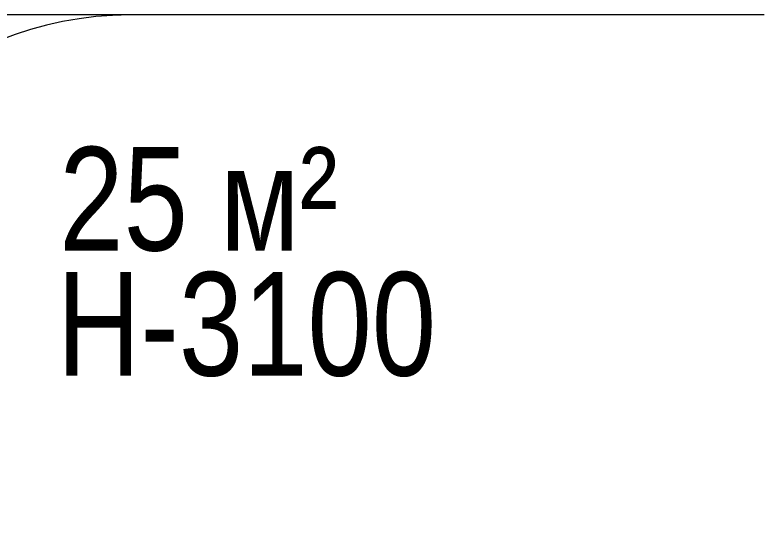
# Model space of a CAD drawing. Header units: millimetres. Extents: x -3521 to 2863, y -2984 to 3054.
# Drawn here: x -1291 to 881, y 1588 to 3054 of the extents above; entities that cross this region are included whole.
import ezdxf

# ---------------------------------------------------------------- set-up
doc = ezdxf.new("R2010")
doc.units = ezdxf.units.MM
for name, color, linetype in [('DIKOM_ЗОНА', 80, 'Continuous'), ('DIKOM_РАЗМЕР_ЗОНА', 7, 'Continuous'), ('DIKOM_РАЗМЕР_ОБЪЕКТА', 7, 'Continuous')]:
    doc.layers.add(name, color=color, linetype=linetype)
doc.styles.add('style1', font='arial.ttf', dxfattribs={"width": 0.8})
doc.dimstyles.new('1-50', dxfattribs={"dimtxt": 300, "dimasz": 200, "dimexe": 100, "dimexo": 0, "dimgap": 100, "dimtad": 1, "dimdec": 0, "dimtxsty": 'style1', "dimcen": 0, "dimclrd": 7, "dimclre": 7, "dimadec": 1, "dimazin": 2, "dimtfac": 1, "dimtdec": 0, "dimtmove": 0, "dimatfit": 3, "dimfxl": 0, "dimlwd": 25, "dimlwe": 18, "dimarcsym": 0})

# ---------------------------------------------------------------- blocks, each defined once
blk = doc.blocks.new('*D14')
at = {"layer": 'Defpoints', "color": 0, "transparency": 16777216}
for p in [(-958.6, 3053.7), (-3070.7, -2340.7), (-958.6, -2340.7)]:
    blk.add_point(p, dxfattribs=at)
at = {"layer": 'DIKOM_РАЗМЕР_ЗОНА', "color": 7, "lineweight": 18, "transparency": 16777216}
for p, q in [((-958.6, 3053.7), (-3170.7, 3053.7)), ((-958.6, -2340.7), (-3170.7, -2340.7))]:
    blk.add_line(p, q, dxfattribs=at)
at = {"layer": 'DIKOM_РАЗМЕР_ЗОНА', "color": 7, "lineweight": 25, "transparency": 16777216}
blk.add_line((-3070.7, 2853.7), (-3070.7, -2140.7), dxfattribs=at)
at = {"layer": 'DIKOM_РАЗМЕР_ЗОНА', "color": 7, "transparency": 16777216}
for points in [[(-3104.1, 2853.7), (-3037.4, 2853.7), (-3070.7, 3053.7)], [(-3104.1, -2140.7), (-3037.4, -2140.7), (-3070.7, -2340.7)]]:
    blk.add_solid(points, dxfattribs=at)
at = {"layer": 'DIKOM_РАЗМЕР_ЗОНА', "color": 0, "transparency": 16777216, "insert": (-3323.9, 106), "char_height": 300, "attachment_point": 5, "rotation": 90, "style": 'style1'}
blk.add_mtext('5400', dxfattribs=at)

msp = doc.modelspace()

# ---------------------------------------------------------------- linework, layer by layer
at = {"layer": 'DIKOM_ЗОНА', "color": 3, "lineweight": 15}
msp.add_line((880.9, 3053.7), (-958.6, 3053.7), dxfattribs=at)
msp.add_arc((-958.6, 2053.7), 1000, 90, 176.9918, dxfattribs=at)

# ---------------------------------------------------------------- texts
at = {"layer": 'DIKOM_РАЗМЕР_ОБЪЕКТА', "char_height": 300, "width": 5885.531, "attachment_point": 1, "style": 'style1'}
for s, insert in [('2{\\fArial|b0|i0|c204|p34;5 м}²', (-1162.7, 2671.3)), ('H-3100', (-1169.6, 2308.7))]:
    msp.add_mtext(s, dxfattribs=dict(at, insert=insert))

# ---------------------------------------------------------------- dimensions: what is measured, and where the dimension line sits
at = {"layer": 'DIKOM_РАЗМЕР_ЗОНА'}
dim = msp.add_linear_dim(base=(-3070.7, -2340.7), p1=(-958.6, 3053.7), p2=(-958.6, -2340.7), angle=270, text='5400', dimstyle='1-50', dxfattribs=at)
dim.commit()
dim.dimension.update_dxf_attribs({"geometry": '*D14', "text_midpoint": (-3070.7, 106), "dimtype": 160})

doc.saveas('drawing.dxf')
